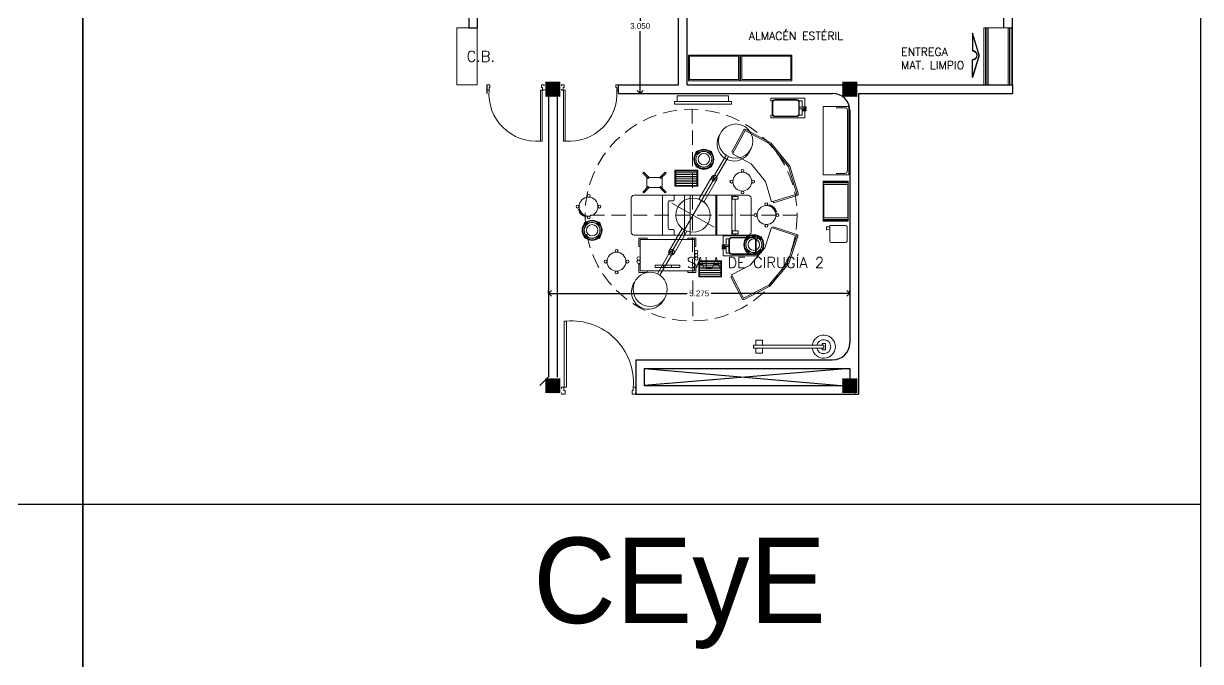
# Model space of a CAD drawing. Header units: millimetres. Extents: x 2523 to 2756, y 378 to 482.
# Drawn here: x 2716.28 to 2736.89, y 427.42 to 438.6 of the extents above; entities that cross this region are included whole.
import ezdxf
from ezdxf.enums import TextEntityAlignment as Align

# ---------------------------------------------------------------- set-up
doc = ezdxf.new("R2010")
doc.units = ezdxf.units.MM
doc.linetypes.add('HIDDEN', pattern=[0.375, 0.25, -0.125])
doc.layers.get('Defpoints').update_dxf_attribs({"color": 8})
for name, color, linetype in [('AUX', 8, 'Continuous'), ('COLUMNAS PSC', 5, 'Continuous'), ('COTAS GUIAS', 1, 'Continuous'), ('mobiliario 2', 161, 'Continuous'), ('MS', 8, 'Continuous'), ('PSC HATCH COLUMNAS', 9, 'Continuous'), ('PSC MOB CARP', 161, 'Continuous'), ('PSC_MUROS PRINCIPALES', 1, 'Continuous')]:
    doc.layers.add(name, color=color, linetype=linetype)
for name, color, linetype, lineweight in [('MUROS', 7, 'Continuous', 50), ('proyecciones', 149, 'HIDDEN', 9), ('PSC CANCELERIA', 6, 'Continuous', 9), ('PSC MOB Y EQUIP', 8, 'Continuous', 9), ('PSC PUERTAS M', 7, 'Continuous', 9), ('PSC TEXTOS', 3, 'Continuous', 13)]:
    doc.layers.add(name, color=color, linetype=linetype, lineweight=lineweight)
doc.styles.add('ARIAL', font='arial.ttf')
doc.styles.add('ROMANS', font='romans.shx')
doc.styles.add('STYLE1', font='GOTHIC.TTF')
doc.dimstyles.new('ARIAL', dxfattribs={"dimtxt": 0.1, "dimasz": 0.1, "dimexe": 0.05, "dimexo": 0, "dimgap": 0.04, "dimtad": 0, "dimtih": 1, "dimtoh": 1, "dimdec": 3, "dimzin": 0, "dimdsep": 46, "dimtxsty": 'ARIAL', "dimblk": 'OPEN90', "dimcen": 0.09, "dimclrd": 256, "dimclre": 256, "dimclrt": 30, "dimadec": 0, "dimazin": 0, "dimtm": 1e-09, "dimtfac": 1, "dimtdec": 3, "dimtofl": 0, "dimtmove": 2, "dimatfit": 2, "dimldrblk": 'OPEN90', "dimfxl": 1, "dimtolj": 1, "dimtzin": 0, "dimarcsym": 0})
pattern_1 = [(45, (629.889633, -834.860485), (-0.01122532015, 0.01122532015), [])]

# ---------------------------------------------------------------- blocks, each defined once
blk = doc.blocks.new('RINON')
at = {"layer": 'PSC MOB Y EQUIP'}
for p, q in [((-0.26, 0), (-0.727, -0.191)), ((-0.26, 0), (0.26, 0)), ((0.26, 0), (0.727, -0.191)), ((-0.255, -0.025), (-0.717, -0.214)), ((-0.255, -0.025), (0.255, -0.025)), ((0.255, -0.025), (0.717, -0.214)), ((-0.741, -0.223), (-0.576, -0.627)), ((-0.717, -0.214), (-0.543, -0.641)), ((0.717, -0.214), (0.543, -0.641)), ((0.741, -0.223), (0.576, -0.627)), ((-0.553, -0.617), (-0.576, -0.627)), ((-0.199, -0.5), (-0.543, -0.641)), ((-0.199, -0.5), (0.199, -0.5)), ((0.199, -0.5), (0.543, -0.641)), ((0.553, -0.617), (0.576, -0.627))]:
    blk.add_line(p, q, dxfattribs=at)
for centre, start, end in [((-0.717, -0.214), 112.2035, 202.2035), ((0.717, -0.214), 337.7965, 67.7965)]:
    blk.add_arc(centre, 0.025, start, end, dxfattribs=at)
blk = doc.blocks.new('LAMPARA_DE_CIRUGIA')
at = {"color": 7, "linetype": 'Continuous'}
for p, q in [((0, 0.42575), (0, -0.42575)), ((-0.75, 0.025), (-1.20104, 0.025)), ((-0.2958, 0.05), (-0.75, 0.05)), ((-0.75, 0), (0.75, 0)), ((0.75, 0.05), (0.2958, 0.05)), ((0.75, 0.025), (1.20104, 0.025)), ((-0.75, -0.025), (-1.20104, -0.025)), ((-0.75, -0.05), (-0.2958, -0.05)), ((0.2958, -0.05), (0.75, -0.05)), ((0.75, -0.025), (1.20104, -0.025))]:
    blk.add_line(p, q, dxfattribs=at)
for points in [[(-1.14395, 0.025), (-0.75, 0.025), (-0.75, -0.025), (-1.14395, -0.025)], [(-0.75, 0.05), (-0.2958, 0.05), (-0.2958, -0.05), (-0.75, -0.05)], [(0.2958, 0.05), (0.75, 0.05), (0.75, -0.05), (0.2958, -0.05)], [(0.75, 0.025), (1.20104, 0.025), (1.20104, -0.025), (0.75, -0.025)]]:
    blk.add_lwpolyline(points, close=True, dxfattribs=at)
for centre, radius in [((-1.5, 0), 0.3), ((0, 0), 0.3), ((1.5, 0), 0.3), ((-0.75, 0), 0.05), ((-0.75, 0), 0.025), ((0.75, 0), 0.05), ((0.75, 0), 0.025)]:
    blk.add_circle(centre, radius, dxfattribs=at)
for centre in [(-1.4429, 0), (1.5571, 0)]:
    blk.add_arc(centre, 0.3, 264.539116, 95.460884, dxfattribs=at)
blk = doc.blocks.new('ESC2PEL')
for p, q in [((-0.2, 0.14), (-0.2, -0.14)), ((0.2, 0.14), (-0.2, 0.14)), ((-0.185, 0.125), (-0.185, -0.125)), ((0.185, 0.125), (-0.185, 0.125)), ((0.185, 0.09375), (-0.185, 0.09375)), ((0.185, 0.0625), (-0.185, 0.0625)), ((0.185, 0.03125), (-0.185, 0.03125)), ((0.185, 0), (-0.185, 0)), ((0.185, 0.125), (0.185, -0.125)), ((0.2, 0.14), (0.2, -0.14)), ((0.2, -0.14), (-0.2, -0.14)), ((0.185, -0.03125), (-0.185, -0.03125)), ((0.185, -0.0625), (-0.185, -0.0625)), ((0.185, -0.09375), (-0.185, -0.09375)), ((0.185, -0.125), (-0.185, -0.125))]:
    blk.add_line(p, q)
blk = doc.blocks.new('CUBET12L')
for p, q in [((0.064, 0.09), (0.049, 0.107)), ((0.086, 0.111), (0.07, 0.127)), ((0.265, 0.111), (0.28, 0.126)), ((0.286, 0.09), (0.301, 0.105)), ((0.064, -0.09), (0.048, -0.105)), ((0.086, -0.111), (0.069, -0.127)), ((0.265, -0.111), (0.281, -0.126)), ((0.286, -0.089), (0.302, -0.105))]:
    blk.add_line(p, q)
for radius in [0.175, 0.165, 0.142, 0.138, 0.1]:
    blk.add_circle((0.175, 0), radius)
for centre, radius, start, end in [((0.06, 0.117), 0.025, 66.1346, 203.1856), ((0.06, 0.117), 0.025, 227.4001, 276.306), ((0.06, 0.117), 0.025, 350.0458, 41.9201), ((0.292, 0.117), 0.025, 139.3448, 187.5748), ((0.292, 0.117), 0.025, 334.6555, 115.3445), ((0.292, 0.117), 0.025, 261.3183, 310.6552), ((0.058, -0.117), 0.025, 154.6555, 295.3445), ((0.06, -0.114), 0.0247, 80.4643, 137.8348), ((0.058, -0.117), 0.025, 67.5804, 68.8802), ((0.058, -0.117), 0.025, 319.3448, 7.2084), ((0.292, -0.117), 0.025, 170.1748, 220.5958), ((0.292, -0.117), 0.025, 244.596, 25.2851), ((0.292, -0.117), 0.025, 49.2853, 96.2599)]:
    blk.add_arc(centre, radius, start, end)
blk = doc.blocks.new('BANGIRR')
for p, q in [((-0.17, 0.208), (-0.18, 0.212)), ((-0.151, 0.227), (-0.164, 0.232)), ((-0.143, 0.245), (-0.156, 0.251)), ((-0.151, 0.227), (-0.143, 0.245)), ((-0.082, 0.305), (-0.091, 0.318)), ((-0.082, 0.305), (-0.066, 0.316)), ((-0.066, 0.316), (-0.073, 0.326)), ((-0.047, 0.334), (-0.054, 0.343))]:
    blk.add_line(p, q)
for centre, radius in [((0, 0.165), 0.165), ((0, 0.356), 0.025), ((0, 0.356), 0.025), ((0, 0.356), 0.025), ((-0.19, 0.162), 0.025), ((0.19, 0.163), 0.025), ((0, -0.026), 0.025)]:
    blk.add_circle(centre, radius)
for centre, radius, start, end in [((-0.019, 0.183), 0.163, 102.138, 169.5867), ((-0.017, 0.181), 0.156, 101.425, 170.0338)]:
    blk.add_arc(centre, radius, start, end)
blk = doc.blocks.new('ven')
at = {"layer": 'PSC MOB Y EQUIP'}
for points in [[(-0.182, 0.119), (-0.166, 0.135), (-0.071, 0.041), (-0.087, 0.025)], [(-0.113, 0.041), (0.156, 0.041), (0.156, -0.134), (-0.113, -0.134)], [(0.225, 0.119), (0.209, 0.135), (0.114, 0.041), (0.13, 0.025)], [(-0.182, -0.213), (-0.166, -0.229), (-0.071, -0.134), (-0.087, -0.119)], [(0.225, -0.213), (0.209, -0.229), (0.114, -0.134), (0.13, -0.119)]]:
    blk.add_lwpolyline(points, close=True, dxfattribs=at)
blk = doc.blocks.new('A$C484A3855')
for p, q in [((-0.49, 0.071), (-0.45, 0.071)), ((-0.49, -0.071), (-0.45, -0.071))]:
    blk.add_line(p, q)
for points in [[(-0.43, 0.475), (-0.43, 0.5), (-0.575, 0.5), (-0.575, 0.355), (-0.55, 0.355)], [(0, 0.355), (0.025, 0.355), (0.025, 0.5), (-0.12, 0.5), (-0.12, 0.475)], [(-0.55, -0.355), (-0.575, -0.355), (-0.575, -0.5), (-0.43, -0.5), (-0.43, -0.475)], [(-0.12, -0.475), (-0.12, -0.5), (0.025, -0.5), (0.025, -0.355), (0, -0.355)]]:
    blk.add_lwpolyline(points)
for points in [[(0, 0.475), (-0.55, 0.475), (-0.55, -0.475), (0, -0.475)], [(-0.45, 0.215), (-0.49, 0.215), (-0.49, -0.215), (-0.45, -0.215)]]:
    blk.add_lwpolyline(points, close=True)
for centre in [(-0.334, 0.508), (-0.275, 0.505), (-0.215, 0.505), (-0.392, -0.503), (-0.332, -0.503)]:
    blk.add_circle(centre, 0.03)
blk = doc.blocks.new('BANCOGIR')
for centre, radius in [((0.165, 0.191), 0.025), ((0.165, 0.191), 0.025), ((0.165, 0.191), 0.025), ((-0.025, -0.003), 0.025), ((0.165, 0), 0.165), ((0.355, -0.002), 0.025), ((0.165, -0.191), 0.025)]:
    blk.add_circle(centre, radius)
blk = doc.blocks.new('MESAMAYO')
at = {"layer": 'PSC MOB Y EQUIP'}
for p, q in [((-0.166, 0.282), (-0.116, 0.282)), ((-0.166, -0.318), (-0.166, 0.282)), ((-0.141, -0.168), (-0.141, 0.207)), ((-0.131, -0.168), (-0.131, 0.207)), ((-0.116, 0.25), (-0.116, 0.282)), ((-0.091, 0.257), (0.109, 0.257)), ((-0.091, 0.247), (0.109, 0.247)), ((0.134, 0.25), (0.134, 0.282)), ((0.134, 0.282), (0.184, 0.282)), ((0.149, -0.168), (0.149, 0.207)), ((0.159, -0.168), (0.159, 0.207)), ((0.184, -0.318), (0.184, 0.282)), ((-0.041, -0.318), (-0.166, -0.318)), ((-0.116, -0.268), (-0.116, -0.212)), ((-0.003, -0.268), (-0.116, -0.268)), ((0.109, -0.208), (-0.091, -0.208)), ((0.109, -0.218), (-0.091, -0.218)), ((-0.041, -0.338), (-0.041, -0.268)), ((-0.026, -0.338), (-0.041, -0.338)), ((-0.026, -0.338), (-0.026, -0.268)), ((-0.011, -0.288), (-0.026, -0.288)), ((-0.011, -0.298), (-0.026, -0.298)), ((-0.011, -0.318), (-0.026, -0.318)), ((-0.011, -0.338), (-0.011, -0.268)), ((-0.001, -0.338), (-0.011, -0.338)), ((-0.003, -0.293), (-0.003, -0.218)), ((-0.001, -0.338), (0.009, -0.305)), ((0.013, -0.318), (0.005, -0.318)), ((0.019, -0.338), (0.009, -0.305)), ((0.029, -0.338), (0.019, -0.338)), ((0.021, -0.293), (0.021, -0.218)), ((0.134, -0.268), (0.021, -0.268)), ((0.029, -0.338), (0.029, -0.268)), ((0.184, -0.318), (0.029, -0.318)), ((0.134, -0.268), (0.134, -0.212))]:
    blk.add_line(p, q, dxfattribs=at)
for centre, radius, start, end in [((-0.091, 0.207), 0.05, 90, 180), ((-0.091, 0.207), 0.04, 90, 180), ((0.109, 0.207), 0.05, 0, 90), ((0.109, 0.207), 0.04, 360, 90), ((-0.091, -0.168), 0.05, 180, 270), ((-0.091, -0.168), 0.04, 180, 270), ((0.109, -0.168), 0.05, 270, 0), ((0.109, -0.168), 0.04, 270, 0), ((0.009, -0.293), 0.012, 180, 0)]:
    blk.add_arc(centre, radius, start, end, dxfattribs=at)
blk = doc.blocks.new('MESQUIR')
for p, q in [((-0.77, 0.326), (-0.77, 0.35)), ((-0.77, -0.28), (-0.77, 0.276)), ((-0.71, -0.35), (-0.71, 0.35)), ((-0.45, -0.35), (-0.45, 0.35)), ((-0.435, -0.35), (-0.435, 0.35)), ((0.015, -0.35), (0.015, 0.35)), ((0.115, -0.35), (0.115, 0.35)), ((0.5, -0.35), (0.5, 0.35)), ((-0.77, -0.35), (-0.77, -0.33))]:
    blk.add_line(p, q)
blk.add_lwpolyline([(-1, -0.35, -0.414214), (-1.05, -0.3), (-1.05, 0.3, -0.414214), (-1, 0.35), (1, 0.35, -0.414214), (1.05, 0.3), (1.05, -0.3, -0.414214), (1, -0.35)], format="xyb", close=True)
for points in [[(-0.824, 0.276), (-0.824, 0.326), (-0.724, 0.326), (-0.724, 0.276)], [(-0.824, -0.33), (-0.824, -0.28), (-0.724, -0.28), (-0.724, -0.33)]]:
    blk.add_lwpolyline(points, close=True)
blk.add_lwpolyline([(0.3, -0.35), (0.3, -0.27, -0.414214), (0.32, -0.25), (0.38, -0.25, 0.414214), (0.4, -0.23), (0.4, 0.23, 0.414214), (0.38, 0.25), (0.32, 0.25, -0.414214), (0.3, 0.27), (0.3, 0.35)], format="xyb")
blk = doc.blocks.new('A$C6C5648B7')
for p, q in [((0.059, 0.275), (0.059, 0)), ((0.334, 0.3), (0.084, 0.3)), ((0.359, 0.275), (0.359, 0.025)), ((0.334, 0), (0.059, 0))]:
    blk.add_line(p, q)
blk.add_lwpolyline([(0.055, 0.026), (0.012, 0.022, -0.414214), (0, 0.035), (0, 0.064, -0.414214), (0.012, 0.076), (0.055, 0.071)], format="xyb", close=True)
for centre, start, end in [((0.084, 0.275), 90, 180), ((0.334, 0.275), 360, 90), ((0.334, 0.025), 270, 0)]:
    blk.add_arc(centre, 0.025, start, end)
blk = doc.blocks.new('MECAANES')
for p, q in [((-0.312, 0), (-0.298, 0)), ((0.298, 0), (0.312, 0)), ((-0.34, -0.01), (-0.32, -0.01)), ((-0.34, -0.01), (-0.34, -0.43)), ((-0.32, -0.008), (-0.32, -0.432)), ((-0.29, -0.008), (-0.29, -0.432)), ((0.29, -0.008), (0.29, -0.432)), ((0.32, -0.008), (0.32, -0.432)), ((0.32, -0.01), (0.34, -0.01)), ((0.34, -0.01), (0.34, -0.43)), ((-0.34, -0.43), (-0.32, -0.43)), ((-0.312, -0.44), (-0.298, -0.44)), ((-0.29, -0.43), (0.29, -0.43)), ((0.298, -0.44), (0.312, -0.44)), ((0.32, -0.43), (0.34, -0.43))]:
    blk.add_line(p, q)
blk.add_lwpolyline([(-0.35, -0.44), (-0.35, 0), (0.35, 0), (0.35, -0.44)], close=True)
blk.add_lwpolyline([(-0.29, -0.01), (0.29, -0.01)])
for centre, start, end in [((-0.312, -0.008), 90, 180), ((-0.298, -0.008), 0, 90), ((0.298, -0.008), 90, 180), ((0.312, -0.008), 0, 90), ((-0.312, -0.432), 180, 270), ((-0.298, -0.432), 270, 0), ((0.298, -0.432), 180, 270), ((0.312, -0.432), 270, 0)]:
    blk.add_arc(centre, 0.008, start, end)
blk = doc.blocks.new('MESTRINS')
for p, q in [((-0.575, -0.224), (-0.575, -0.075)), ((-0.525, -0.025), (0.525, -0.025)), ((0.575, -0.224), (0.575, -0.075))]:
    blk.add_line(p, q)
blk.add_lwpolyline([(-0.6, 0), (-0.6, -0.45), (0.6, -0.45), (0.6, 0)], close=True)
for centre, start, end in [((-0.525, -0.075), 90, 180), ((0.525, -0.075), 0, 90)]:
    blk.add_arc(centre, 0.05, start, end)
blk = doc.blocks.new('A$C0EDD0281')
at = {"layer": 'PSC MOB Y EQUIP'}
for points in [[(0.499, 0.1), (0.499, 0.15), (-0.501, 0.15), (-0.501, 0.1)], [(0.5, 0.1), (0.5, 0.15), (-0.5, 0.15), (-0.5, 0.1)], [(0.45, 0), (0.45, 0.1), (-0.45, 0.1), (-0.45, 0)]]:
    blk.add_lwpolyline(points, close=True, dxfattribs=at)
blk = doc.blocks.new('A$C0B604617')
at = {"layer": 'COTAS GUIAS', "rotation": 90}
blk.add_blockref('A$C0EDD0281', (0, -0.516), dxfattribs=at)
blk = doc.blocks.new('A$C28A707AA')
for p, q in [((-0.204, 0.025), (-1.438, 0.025)), ((-1.438, -0.025), (-1.438, 0.025)), ((-1.395, 0.025), (-1.395, 0.116)), ((-1.279, 0.116), (-1.395, 0.116)), ((-1.279, 0.116), (-1.279, 0.025)), ((-0.174, 0.055), (-0.234, 0.055)), ((-0.234, 0.055), (-0.234, 0.025)), ((-0.204, 0.025), (-0.204, -0.025)), ((-0.174, 0.055), (-0.174, -0.055)), ((-0.204, -0.025), (-1.438, -0.025)), ((-1.395, -0.116), (-1.395, -0.025)), ((-1.279, -0.116), (-1.395, -0.116)), ((-1.279, -0.025), (-1.279, -0.116)), ((-0.234, -0.025), (-0.234, -0.055)), ((-0.174, -0.055), (-0.234, -0.055))]:
    blk.add_line(p, q)
blk.add_arc((-0.204, 0), 0.204, 187.0346, 172.9654)
at = {"linetype": 'Continuous'}
blk.add_arc((-0.204, 0), 0.123, 191.6891, 168.3109, dxfattribs=at)
blk = doc.blocks.new('A$C210D2FDF')
at = {"layer": 'PSC MOB Y EQUIP', "linetype": 'Continuous', "rotation": 270}
blk.add_blockref('A$C28A707AA', (-0.542, -0.706), dxfattribs=at)
blk = doc.blocks.new('P90')
at = {"color": 2}
for points in [[(-0.016, 0), (0, 0), (0, -0.043), (-0.044, -0.043), (-0.044, -0.028), (-0.085, -0.028), (-0.085, 0), (-0.068, 0)], [(-0.016, -0.9), (0, -0.9), (0, -0.857), (-0.044, -0.857), (-0.044, -0.872), (-0.085, -0.872), (-0.085, -0.9), (-0.068, -0.9)]]:
    blk.add_lwpolyline(points, dxfattribs=at)
blk.add_lwpolyline([(-0.888, -0.868), (-0.085, -0.868), (-0.888, -0.868), (-0.888, -0.841), (-0.085, -0.841), (-0.085, -0.868)], close=True, dxfattribs=at)
at = {"color": 8}
blk.add_arc((-0.142, -0.775), 0.749, 85.6549, 185.0497, dxfattribs=at)
blk = doc.blocks.new('CIRUGIA opc7$0$134')
at = {"linetype": 'Continuous'}
for p, q in [((-0.45, -0.45), (-0.45, 0.45)), ((-0.45, 0.45), (0, 0.45)), ((-0.43, -0.43), (-0.43, 0.43)), ((-0.43, 0.43), (-0.02, 0.43)), ((-0.02, -0.43), (-0.02, 0.43)), ((0, -0.45), (0, 0.45)), ((-0.45, -0.45), (0, -0.45)), ((-0.43, -0.43), (-0.02, -0.43))]:
    blk.add_line(p, q, dxfattribs=at)
blk = doc.blocks.new('_Open90')
at = {"color": 0, "linetype": 'ByBlock', "lineweight": -2}
for p, q in [((0, 0), (-1, 0)), ((-0.5, 0.5), (0, 0)), ((0, 0), (-0.5, -0.5))]:
    blk.add_line(p, q, dxfattribs=at)
blk = doc.blocks.new('*D517')
at = {"lineweight": -2, "transparency": 16777216}
for p, q in [((2725.477, 433.872), (2725.477, 433.922)), ((2725.577, 433.872), (2727.905, 433.872)), ((2730.652, 433.872), (2728.324, 433.872)), ((2730.752, 433.872), (2730.752, 433.922))]:
    blk.add_line(p, q, dxfattribs=at)
at = {"layer": 'Defpoints', "color": 0, "transparency": 16777216}
for p in [(2725.477, 433.872), (2730.752, 433.872), (2730.752, 433.872)]:
    blk.add_point(p, dxfattribs=at)
at = {"lineweight": -2, "transparency": 16777216, "xscale": 0.1, "yscale": 0.1, "zscale": 0.1, "rotation": 180}
blk.add_blockref('_Open90', (2725.477, 433.872), dxfattribs=at)
at = {"lineweight": -2, "transparency": 16777216, "xscale": 0.1, "yscale": 0.1, "zscale": 0.1}
blk.add_blockref('_Open90', (2730.752, 433.872), dxfattribs=at)
at = {"color": 30, "transparency": 16777216, "insert": (2728.114, 433.872), "char_height": 0.1, "attachment_point": 5, "style": 'ARIAL'}
blk.add_mtext('\\A1;5.275', dxfattribs=at)
blk = doc.blocks.new('*D518')
at = {"lineweight": -2, "transparency": 16777216}
for p, q in [((2727.08, 440.43), (2727.03, 440.43)), ((2727.08, 440.33), (2727.08, 438.652)), ((2727.08, 437.48), (2727.08, 438.47)), ((2727.08, 437.38), (2727.13, 437.38))]:
    blk.add_line(p, q, dxfattribs=at)
at = {"layer": 'Defpoints', "color": 0, "transparency": 16777216}
for p in [(2727.08, 440.43), (2727.08, 440.43), (2727.08, 437.38)]:
    blk.add_point(p, dxfattribs=at)
at = {"lineweight": -2, "transparency": 16777216, "xscale": 0.1, "yscale": 0.1, "zscale": 0.1}
for p, rotation in [((2727.08, 440.43), 90), ((2727.08, 437.38), 270)]:
    blk.add_blockref('_Open90', p, dxfattribs=dict(at, rotation=rotation))
at = {"color": 30, "transparency": 16777216, "insert": (2727.08, 438.561), "char_height": 0.1, "attachment_point": 5, "style": 'ARIAL'}
blk.add_mtext('\\A1;3.050', dxfattribs=at)
blk = doc.blocks.new('REF ONCO-QUERETARO$0$F')
at = {"color": 8}
for p, q in [((0, 0), (-0.241, 0.781)), ((-0.241, 0.781), (-0.241, 0.161)), ((0, 0), (-0.241, -0.781)), ((-0.241, -0.781), (-0.241, -0.161))]:
    blk.add_line(p, q, dxfattribs=at)
at = {"color": 4, "const_width": 0.0158}
blk.add_lwpolyline([(-0.225, 0.676), (-0.016, 0), (-0.225, -0.676), (-0.225, -0.176, 0.914559), (-0.225, 0.176)], format="xyb", close=True, dxfattribs=at)
at = {"color": 8}
blk.add_arc((-0.241, 0), 0.161, 270, 90, dxfattribs=at)

msp = doc.modelspace()

# ---------------------------------------------------------------- hatches: boundary and pattern name
at = {"layer": 'PSC HATCH COLUMNAS', "linetype": 'Continuous'}
h = msp.add_hatch(dxfattribs=at)
h.set_pattern_fill('LINE', color=256, scale=0.005, angle=45, style=0)
h.set_pattern_definition(pattern_1)
h.paths.add_polyline_path([(2725.4249, 437.5752), (2725.6726, 437.5752), (2725.6726, 437.3275), (2725.4249, 437.3275)])
h = msp.add_hatch(dxfattribs=at)
h.set_pattern_fill('LINE', color=256, scale=0.005, angle=45, style=0)
h.set_pattern_definition(pattern_1)
h.paths.add_polyline_path([(2730.6249, 437.5752), (2730.8726, 437.5752), (2730.8726, 437.3275), (2730.6249, 437.3275)])
h = msp.add_hatch(dxfattribs=at)
h.set_pattern_fill('LINE', color=256, scale=0.005, angle=45, style=0)
h.set_pattern_definition(pattern_1)
h.paths.add_polyline_path([(2725.4249, 432.3752), (2725.6726, 432.3752), (2725.6726, 432.1275), (2725.4249, 432.1275)])
h = msp.add_hatch(dxfattribs=at)
h.set_pattern_fill('LINE', color=256, scale=0.005, angle=45, style=0)
h.set_pattern_definition(pattern_1)
h.paths.add_polyline_path([(2730.6249, 432.3752), (2730.8726, 432.3752), (2730.8726, 432.1275), (2730.6249, 432.1275)])

# ---------------------------------------------------------------- linework, layer by layer
at = {"layer": 'AUX'}
for p, q in [((2730.7519, 432.5545), (2727.1519, 432.2545)), ((2727.1519, 432.5545), (2730.6019, 432.2545))]:
    msp.add_line(p, q, dxfattribs=at)
at = {"layer": 'AUX', "color": 8}
for p, q in [((2725.3229, 432.2545), (2725.4769, 432.4085)), ((2730.7111, 432.2545), (2730.7519, 432.2954))]:
    msp.add_line(p, q, dxfattribs=at)
at = {"layer": 'COLUMNAS PSC', "const_width": 0.01}
for points in [[(2725.4269, 437.5795), (2725.6769, 437.5795), (2725.6769, 437.3295), (2725.4269, 437.3295)], [(2730.6269, 437.5795), (2730.8769, 437.5795), (2730.8769, 437.3295), (2730.6269, 437.3295)], [(2725.4269, 432.3795), (2725.6769, 432.3795), (2725.6769, 432.1295), (2725.4269, 432.1295)], [(2730.6269, 432.3795), (2730.8769, 432.3795), (2730.8769, 432.1295), (2730.6269, 432.1295)]]:
    msp.add_lwpolyline(points, close=True, dxfattribs=at)
at = {"layer": 'Defpoints'}
msp.add_lwpolyline([(2637.7002, 476.1288), (2717.3183, 476.1288), (2717.3183, 427.1975), (2637.7002, 427.1975)], close=True, dxfattribs=at)
msp.add_lwpolyline([(2600.0821, 430.1749), (2736.8942, 430.1749)], dxfattribs=at)
at = {"layer": 'MS'}
msp.add_lwpolyline([(2736.8942, 378.2662), (2717.3183, 378.2662), (2717.3183, 476.1288), (2736.8942, 476.1288)], close=True, dxfattribs=at)
at = {"layer": 'proyecciones', "linetype": 'HIDDEN'}
for p, q in [((2727.9932, 437.1007), (2728.002, 433.3868)), ((2729.8301, 435.2437), (2726.1159, 435.2437))]:
    msp.add_line(p, q, dxfattribs=at)
msp.add_circle((2727.973, 435.2437), 1.8571, dxfattribs=at)
at = {"layer": 'PSC CANCELERIA'}
for p, q in [((2733.6019, 438.5295), (2733.1019, 438.5295)), ((2733.1019, 438.5295), (2733.1019, 437.5295)), ((2733.1269, 438.5295), (2733.1269, 437.5295)), ((2733.1519, 438.5295), (2733.1519, 437.5295)), ((2733.1769, 438.5295), (2733.1769, 437.5295)), ((2733.5269, 437.5295), (2733.5269, 438.5295)), ((2733.5519, 437.5295), (2733.5519, 438.5295)), ((2733.5769, 437.5295), (2733.5769, 438.5295)), ((2733.6019, 437.5295), (2733.6019, 438.5295)), ((2733.1019, 437.5295), (2733.6019, 437.5295))]:
    msp.add_line(p, q, dxfattribs=at)
at = {"layer": 'PSC MOB Y EQUIP'}
msp.add_lwpolyline([(2724.2269, 438.5295), (2723.8671, 438.5295), (2723.8671, 437.5295), (2724.2269, 437.5295)], close=True, dxfattribs=at)
at = {"layer": 'PSC_MUROS PRINCIPALES'}
for p, q in [((2724.0769, 442.7545), (2724.0769, 438.5295)), ((2724.2269, 442.7545), (2724.2269, 438.5295)), ((2733.4519, 438.5295), (2733.4519, 439.7795)), ((2733.6019, 438.5295), (2733.6019, 439.7795)), ((2727.7519, 437.5295), (2727.7519, 438.7295)), ((2727.9019, 437.5295), (2727.9019, 438.7295)), ((2724.0769, 438.5295), (2724.2269, 438.5295)), ((2733.5269, 438.5295), (2733.6019, 438.5295)), ((2724.4019, 437.3795), (2724.4019, 437.5295)), ((2726.7019, 437.5295), (2727.7519, 437.5295)), ((2726.7019, 437.3795), (2726.7019, 437.5295)), ((2727.9019, 437.5295), (2730.8769, 437.5295)), ((2730.8769, 437.5295), (2733.4519, 437.5295)), ((2733.4519, 437.5295), (2733.6019, 437.5295)), ((2725.4769, 437.3275), (2725.4769, 432.4045)), ((2725.6269, 437.3275), (2725.6269, 432.4045)), ((2726.7019, 437.3795), (2730.4519, 437.3795)), ((2730.9019, 437.3795), (2730.9019, 432.1045)), ((2730.9019, 437.3795), (2733.6019, 437.3795)), ((2730.7519, 437.0795), (2730.7519, 433.0045)), ((2727.0019, 432.7045), (2727.0019, 432.1045)), ((2727.0019, 432.7045), (2730.4519, 432.7045)), ((2727.1519, 432.5545), (2727.1519, 432.2545)), ((2727.1519, 432.5545), (2730.7519, 432.5545)), ((2730.7519, 432.5545), (2730.7519, 432.2545)), ((2727.0019, 432.1045), (2730.9019, 432.1045)), ((2727.1519, 432.2545), (2730.7519, 432.2545))]:
    msp.add_line(p, q, dxfattribs=at)
msp.add_lwpolyline([(2733.6019, 437.5295), (2733.6019, 437.3795)], dxfattribs=at)
for centre, start, end in [((2730.4519, 437.0795), 0, 90), ((2730.4519, 433.0045), 270, 0)]:
    msp.add_arc(centre, 0.3, start, end, dxfattribs=at)

# ---------------------------------------------------------------- block references
at = {"layer": 'mobiliario 2', "xscale": -1, "rotation": 90}
msp.add_blockref('A$C210D2FDF', (2729.7945, 432.3959), dxfattribs=at)
at = {"layer": 'MUROS', "extrusion": (0, 0, -1), "xscale": -1, "zscale": -1, "rotation": 270}
msp.add_blockref('A$C0B604617', (-2727.6634, 437.3386), dxfattribs=at)
at = {"layer": 'PSC MOB CARP', "extrusion": (0, 0, -1), "xscale": 0.5, "yscale": 0.5, "zscale": -0.5, "rotation": 180}
msp.add_blockref('REF ONCO-QUERETARO$0$F', (-2733.0192, 438.0474), dxfattribs=at)
at = {"layer": 'PSC MOB Y EQUIP', "xscale": -1}
for name, p, rotation in [('CIRUGIA opc7$0$134', (2728.3745, 437.6015), 90), ('CIRUGIA opc7$0$134', (2729.2895, 437.6015), 90), ('RINON', (2729.5364, 436.3058), 309.2141801755146), ('A$C484A3855', (2727.5572, 434.8166), 270), ('MESAMAYO', (2728.8535, 434.6951), 270)]:
    msp.add_blockref(name, p, dxfattribs=dict(at, rotation=rotation))
at = {"layer": 'PSC MOB Y EQUIP', "extrusion": (0, 0, -1), "xscale": -1, "zscale": -1}
for name, p, rotation in [('MESAMAYO', (-2729.6486, 437.1138), 270), ('MESTRINS', (-2730.7373, 436.5523), 90), ('CUBET12L', (-2728.1955, 436.0497), 270), ('ESC2PEL', (-2727.8874, 435.8917), 180), ('BANCOGIR', (-2728.8694, 435.6676), 270), ('MECAANES', (-2730.2857, 435.4896), 270), ('BANGIRR', (-2726.341, 435.3939), 270), ('MESQUIR', (-2727.973, 435.2437), 180), ('BANGIRR', (-2729.1273, 435.2464), 90), ('CUBET12L', (-2726.2385, 434.8041), 270), ('RINON', (-2729.5177, 434.1968), 130.2328004895388), ('CUBET12L', (-2729.0716, 434.5518), 270), ('BANCOGIR', (-2726.6649, 434.2645), 270), ('ESC2PEL', (-2728.3072, 434.3022), 180)]:
    msp.add_blockref(name, p, dxfattribs=dict(at, rotation=rotation))
at = {"layer": 'PSC MOB Y EQUIP', "linetype": 'Continuous', "xscale": -1, "rotation": 60.00000058990807}
msp.add_blockref('LAMPARA_DE_CIRUGIA', (2728.0048, 435.2437), dxfattribs=at)
at = {"layer": 'PSC MOB Y EQUIP', "color": 7, "xscale": -1, "rotation": 180}
msp.add_blockref('ven', (2727.3079, 435.769), dxfattribs=at)
at = {"layer": 'PSC MOB Y EQUIP', "color": 3, "xscale": -1, "rotation": 180}
msp.add_blockref('A$C6C5648B7', (2730.3444, 435.0627), dxfattribs=at)
at = {"layer": 'PSC PUERTAS M'}
for p, xscale, yscale, zscale, rotation in [((2724.4019, 437.5295), 1.109891828357488, 1.109891828357488, 1.109891828357488, 90.00000000000001), ((2726.7019, 437.5295), -1.109891828357488, 1.109891828357488, 1.109891828357488, 270), ((2726.9994, 432.1045), 1.441668509235192, 1.441668509235192, 1.441668509235192, 270)]:
    msp.add_blockref('P90', p, dxfattribs=dict(at, xscale=xscale, yscale=yscale, zscale=zscale, rotation=rotation))

# ---------------------------------------------------------------- texts
at = {"layer": 'Defpoints', "insert": (2727.7697, 429.5911), "char_height": 1.5, "width": 50.411832, "attachment_point": 2, "style": 'STYLE1'}
msp.add_mtext('CEyE', dxfattribs=at)
at = {"layer": 'PSC TEXTOS', "style": 'ROMANS'}
msp.add_text('C.B.', height=0.18691, rotation=360, dxfattribs=at).set_placement((2724.0405, 437.9349))
msp.add_text('SALA DE CIRUGÍA 2', height=0.186905, dxfattribs=at).set_placement((2729.099, 434.4432), align=Align.MIDDLE)
at = {"layer": 'PSC TEXTOS', "insert": (2728.983, 438.4575), "char_height": 0.140179, "attachment_point": 1, "style": 'ROMANS'}
msp.add_mtext_dynamic_manual_height_columns('ALMACÉN ESTÉRIL', width=2.482715, gutter_width=12.5, heights=[0], dxfattribs=at)
at = {"layer": 'PSC TEXTOS', "insert": (2731.6513, 438.1775, 0.3953), "char_height": 0.140179, "width": 1.229867, "attachment_point": 1, "style": 'ROMANS'}
msp.add_mtext('ENTREGA MAT. LIMPIO', dxfattribs=at)

# ---------------------------------------------------------------- dimensions: what is measured, and where the dimension line sits
dim = msp.add_linear_dim(base=(2727.0803, 440.4295), p1=(2727.0803, 437.3795), p2=(2727.0803, 440.4295), angle=90, dimstyle='ARIAL')
dim.commit()
dim.dimension.update_dxf_attribs({"geometry": '*D518', "text_midpoint": (2727.0803, 438.5611), "dimtype": 160})
dim = msp.add_linear_dim(base=(2730.7519, 433.8723), p1=(2725.4769, 433.8723), p2=(2730.7519, 433.8723), dimstyle='ARIAL')
dim.commit()
dim.dimension.update_dxf_attribs({"geometry": '*D517', "text_midpoint": (2728.1144, 433.8723)})

doc.saveas('drawing.dxf')
